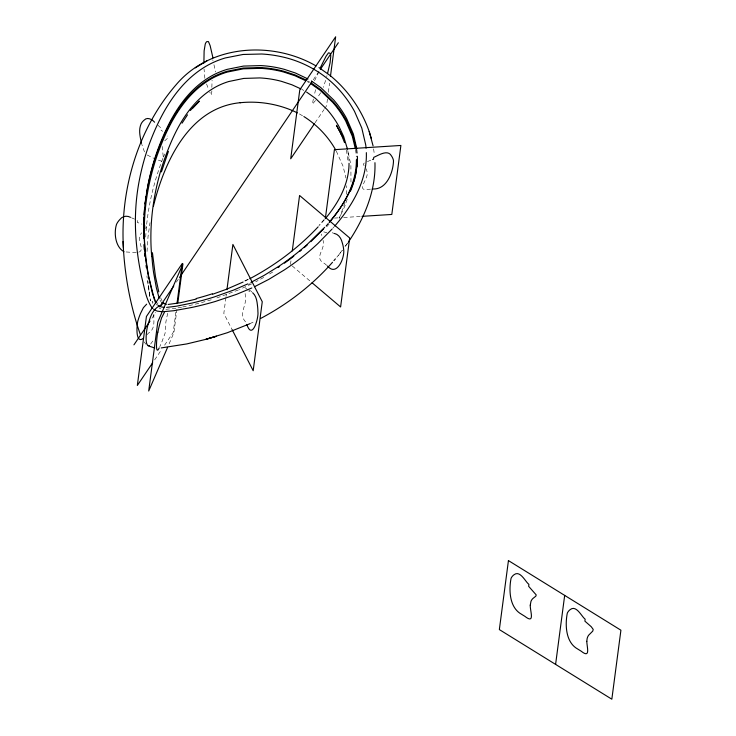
<?xml version="1.0" encoding="UTF-8"?>
<svg xmlns="http://www.w3.org/2000/svg" width="736" height="736" viewBox="0 0 736 736"><rect width="100%" height="100%" fill="white"/><g stroke="black" fill="none" stroke-linecap="round" stroke-linejoin="round"><path stroke-width="0.55" stroke-dasharray="3.68 2.76" d="M211.858 87.4L212.078 80.325M211.867 90.933L211.462 95.1L209.769 92.239M147.025 251.51L148.037 236.514L150.006 222.695M145.71 237.102C147.007 210.027 153.226 183.282 163.024 158.038M350.971 182.05L350.897 164.818L347.088 147.586M346.536 194.24L346.757 185.72M162.15 146.39L163.282 157.016M137.54 220.45L137.282 222.428L141.956 224.14M175.876 312.101L173.199 332.46L164.238 345.708M176.99 309.12L173.862 332.865L168.02 346.371M225.897 297.602L223.818 313.435L232.208 329.802M226.044 296.47L226.348 294.207M249.513 289.763L249.256 291.732L248.832 290.913M290.49 264.472L291.079 259.955M327.465 99.001L326.572 105.791L324.65 108.634M328.357 92.221L329.553 83.168M315.542 89.663L314.309 95.257M167.734 313.297L166.814 317.253A112.028 9.228 -68.1 0 0 165.858 322.304L165.131 333.095L162.058 341.449A59.8 4.922 -68.1 0 1 160.568 344.88L159.786 346.674M313.352 98.974L312.395 104.144L315.514 100.482M326.692 76.636L326.968 75.642M325.616 80.39L323.325 87.4M347.208 199.171L345.092 205.51L339.186 218.518M345 202.75L339.544 217.608M157.237 304.474L157.964 302.717M314.53 80.785L319.617 70.352M163.447 157.035L164.744 154.008M320.638 92.782L318.228 96.48A59.8 8.096 -58.2 0 1 317.336 97.814M151.947 318.237L155.802 312.533M176.373 282.136L178.296 279.294M313.278 79.81L320.132 69.589M154.634 359.904L161.672 349.49M315.045 122.82L324.015 109.572M150.632 344.071L152.757 341.026A59.8 8.096 -58.2 0 0 153.649 339.719M345.58 245.87L347.806 242.871M342.341 250.157L336.858 257.214M345.018 246.588L348.367 242.116M338.302 255.521L342.268 250.258M323.932 219.687L318.909 225.382M324.466 219.724L319.608 225.28M328.412 223.146L325.422 226.513M325.956 226.311L328.146 223.781M326.683 226.817L329.618 223.422M145.148 228.565L146.344 226.992L145.673 225.814M332.672 228.39L333.997 226.909M153.042 302.625L152.389 303.287L152.646 301.309L150.65 302.266M164.689 140.889L168.36 137.466L167.762 135.994M364.302 162.987L363.326 164.183L364.09 165.738M269.551 273.994L273.672 271.455M263.746 277.426L255.696 281.814M244.766 280.894L248.556 278.926M245.033 281.124L248.851 279.183M248.262 284.593L250.277 283.59M251.648 283.875L239.448 289.524M249.762 323.766L254.776 321.319M367.384 161.635L372.526 159.381M238.427 289.966L215.657 298.384M182.684 306.976L192.114 304.934A296.534 281.373 7.5 0 0 213.753 299M181.599 307.197L176.833 308.071M138.745 252.209C145.562 249.798 136.335 240.212 140.309 235.253A96.977 30.443 1.2 0 1 141.551 232.788M175.941 308.218L165.057 309.405M334.494 218.086L339.084 217.801M343.666 217.506L362.011 216.338M136.261 252.356L133.483 252.328A59.8 18.777 1.2 0 1 129.554 252.2L125.148 251.887M161.892 161.267L157.338 159.795M323.702 231.84L326.858 232.788M332.166 232.751L334.356 233.432M160.788 308.853L159.307 308.163M131.505 217.773L134.522 219.116M299.368 113.924L302.901 115.984M307.694 80.951L310.261 82.423M307.28 81.622L308.973 82.598M301.852 89.36L303.747 90.454M147.237 155.02L152.711 157.817A59.8 18.087 25 0 0 153.714 158.258M292.21 265.944L311.227 282.054M157.9 125.203L160.374 127.438L160.108 129.416L162.684 131.339M248.06 290.186L244.582 287.16L244.518 288.77M250.295 290.508L251.859 291.999M157.311 305.431L156.437 304.198M144.182 341.936L145.921 344.209M161.055 301.824L159.951 300.012M162.04 300.748L160.549 297.666M336.297 151.101L343.096 166.308L345.911 177.983M144.486 151.92L141.754 144.219M212.686 59.8L213.017 60.656M206.54 83.932L207.432 86.305A59.8 8.712 71.2 0 0 208.601 89.323M321.356 234.066L321.807 235.52M346.444 150.07L348.091 161.681M213.946 64.713L215.528 71.962M204.866 78.338L204.047 68.991M373.594 148.884L374.431 154.974M356.325 149.537L356.656 151.616A77.418 73.462 7.5 0 1 357.116 156.768M355.497 149.656L355.828 151.717A76.636 72.726 7.5 0 1 356.27 156.832M347.843 150.917L348.579 155.719A70.27 66.682 7.5 0 1 349.03 163.3M147.448 280.425L150.438 300.914L147.872 280.904M148.276 285.338L149.62 295.173M245.116 293.544L245.3 295.329A96.977 16.781 65.6 0 1 245.52 300.371C244.904 307.611 239.32 314.824 245.263 321.512A59.8 10.35 65.6 0 0 246.008 322.984M146.942 275.917L147.163 278.162M356.914 149.638A77.418 73.462 7.5 0 1 357.448 156.832M370.539 189.17A59.8 18.483 -4.8 0 1 369.408 189.235C354.439 192.124 368.856 178.931 367.126 172.298A96.977 29.974 -4.8 0 0 366.031 168.719M147.007 334.659A59.8 11.003 -48.2 0 0 148.552 333.086C155.324 328.9 153.732 321.476 153.796 314.842A112.028 20.617 -48.2 0 1 154.118 313.352M326.701 265.328A59.8 15.612 43.1 0 1 324.585 263.516C314.134 258.336 323.582 251.151 323.426 243.395A96.977 25.328 43.1 0 0 323.058 240.313"/><path stroke-width="1.1" d="M143.796 217.129L143.575 238.482M163.843 303.6L163.576 302.68L159.933 306.59M143.916 214.94L145.24 201.958M144.642 207.478L143.658 229.181L145.148 254.408A296.534 281.373 7.5 0 0 148.35 275.724L152.462 293.425L156.124 302.938M177.072 303.048L182.28 263.47L146.427 316.462L137.338 385.452L152.711 362.738M177.882 302.33L182.942 263.874L157.78 322.028L148.7 391.018L167.569 347.401M226.946 289.68L232.898 244.444L262.264 301.742L253.184 370.732L232.208 329.802M292.275 250.902L299.57 195.482L349.683 237.967L340.602 306.958L312.082 282.79M330.446 76.388L335.653 36.8L299.8 89.792L290.711 158.783L314.41 123.768M325.33 218.666L334.411 149.675L400.89 145.461L391.81 214.452L362.011 216.338M555.597 664.387L564.678 595.396M144.983 203.927L145.995 196.411M145.728 198.38L147.908 185.288A268.612 254.877 7.5 0 1 156.851 152.306C167.596 122.378 183.568 91.282 212.511 75.403A77.418 73.462 7.5 0 1 227.194 69.35L243.524 66.074L260.829 65.587A106.61 101.154 7.5 0 1 284.16 69.294L295.467 73.02L307.961 78.973M146.62 192.823L147.642 187.257A268.612 254.877 7.5 0 1 156.593 154.275C167.339 124.347 183.31 93.251 212.253 77.372A77.418 73.462 7.5 0 1 226.936 71.318L243.266 68.043L260.562 67.556A106.61 101.154 7.5 0 1 283.903 71.263L295.21 74.989L305.992 79.966M157.854 332.194C157.026 333.656 154.643 357.641 159.243 347.88M356.518 169.915C353.16 189.741 342.084 207.294 329.139 222.3M355.276 176.796L357.162 164.928A77.418 73.462 7.5 0 0 357.448 156.832M327.52 73.609L330.078 62.79L330.768 56A112.001 15.162 -58.2 0 0 329.986 53.213L328.523 52.808L326.002 56.332L320.39 67.62M353.97 181.654L355.01 177.772M153.428 206.163C164.248 162.04 189.005 107.576 240.313 102.69L240.092 102.736C258.548 100.814 277.408 103.85 294.345 111.421L297.353 112.921M161.432 171.884L168.424 151.414M352.682 185.49L353.648 182.611M149.482 319.976C151.119 314.511 153.796 309.12 158.994 306.148M350.465 191.185L352.36 186.447M348.367 242.116C364.053 218.758 375.866 191.286 374.955 162.684M182.04 123.197L187.505 114.825M164.33 312.478L161.515 317.998L159.51 324.953A112.001 9.228 -68.1 0 0 157.863 332.175M133.943 344.834L150.015 321.089M159.657 306.838L173.797 285.936M179.584 277.389L311.99 81.705M320.344 69.359L338.348 42.762M326.471 217.313C337.557 203.651 346.785 187.606 348.68 169.832A70.27 66.682 7.5 0 0 349.03 163.3M329.608 222.106C342.838 206.384 354.016 187.726 356.049 166.888A76.636 72.726 7.5 0 0 356.362 159.868M334.659 226.164C350.502 207.911 363.97 186.006 366.114 161.414A85.21 80.859 7.5 0 0 366.344 152.637M332.506 262.283C312.331 285.191 287.739 304.115 260.783 318.384M333.951 260.59L335.404 258.897M332.01 229.135L317.952 243.469A260.59 247.268 7.5 0 1 284.409 269.873L268.815 279.367L254.536 286.709M324.659 227.341L306.608 244.996A268.612 254.877 7.5 0 1 278.815 266.312L264.003 275.457L250.893 282.412M323.684 228.795L310.831 241.684M318.145 226.844C298.476 247.784 275.2 265.3 249.808 278.705M192.703 108.109L199.392 101.126L190.274 110.501M146.657 304.17L143.4 307.685L140.622 313.26A112.001 20.617 -48.2 0 0 138.175 319.985C136.657 323.408 135.111 344.761 143.189 338.404M149.38 345.616C144.155 347.125 146.565 329.866 147.393 327.005A112.001 15.162 -58.2 0 1 149.472 319.985M307.133 245.051L305.707 246.339A269.542 255.76 7.5 0 1 304.253 247.6M316.094 65.946C272.302 40.581 210.128 44.5 176.198 84.649C137.752 128.929 120.051 189.548 123.409 247.664M206.871 60.886L195.279 67.85M243.119 282.035L226.108 289.414L212.584 294.253M247.839 283.884L233.625 290.067L214.01 297.031A296.534 281.373 7.5 0 1 192.372 302.965L176.198 306.25L166.603 307.4M251.832 287.969L236.422 294.4L215.225 301.502A314.134 298.08 7.5 0 1 191.627 307.492L173.852 310.712L163.171 311.705M249.762 323.766L227.452 332.681L205.767 339.37L186.797 343.924L161.221 347.926M216.513 336.251L205.96 339.287L216.218 336.343M196.328 299.055L180.394 302.744L168.148 304.465M372.526 159.381L373.483 159.326L373.741 157.357C378.129 155.563 387.817 148.911 391.488 155.949A112.001 34.62 -4.8 0 1 393.493 160.678C393.272 171.874 387.007 189.4 373.327 188.986A59.8 18.483 -4.8 0 1 372.223 189.06M161.718 311.696L157.55 311.162A9.421 8.933 7.5 0 1 155.581 310.38L153.502 309.092M164.202 307.409L161.055 306.884L158.295 305.376M166.308 304.428L161.764 302.56M154.79 347.981L148.111 345.828M123.942 251.684C115.368 246.956 113.758 233.11 116.5 224.406A112.001 35.162 1.2 0 1 119.802 219.595C122.231 216.154 126.877 215.271 130.502 217.332M334.356 233.432C338.818 234.379 341.302 238.62 342.268 242.77A112.001 29.247 43.1 0 1 343.62 249.357C345.11 257.352 336.775 277.288 327.538 266.018M305.587 80.647L294.888 75.716L283.673 72.018A105.68 100.28 7.5 0 0 260.526 68.347L243.368 68.834L227.176 72.091A76.636 72.726 7.5 0 0 212.612 78.108C183.88 93.914 168.112 124.844 157.458 154.578A269.542 255.76 7.5 0 0 148.552 187.404C143.998 209.981 143.17 233.229 145.71 256.11A294.888 279.809 7.5 0 0 148.828 277.242L154.514 300.012M300.868 88.872L291.861 84.76L281.391 81.319A98.109 93.095 7.5 0 0 259.78 77.924L243.782 78.421L228.712 81.53A70.27 66.682 7.5 0 0 215.216 87.225C186.613 103.482 172.362 135.433 162.408 165.315C153.051 194.681 148.957 225.832 151.736 256.588M318.992 67.611L329.857 75.311M311.374 80.942L320.988 87.759L333.638 99.912A106.61 101.154 7.5 0 1 346.73 118.754L353.363 134.053L356.758 148.598M311.116 82.92L320.73 89.728L333.371 101.881A106.61 101.154 7.5 0 1 346.472 120.732L353.096 136.022L356.325 149.537M310.666 83.573L320.206 90.335L332.746 102.396A105.68 100.28 7.5 0 1 345.736 121.09L352.305 136.252L355.332 148.635M306.599 92.092L315.505 98.403L327.207 109.673A98.109 93.095 7.5 0 1 339.296 127.135L343.648 136.519L347.42 148.994M303.858 116.536C317.06 124.872 328.192 136.546 335.8 150.172M330.354 75.707C348.11 90.243 361.569 109.839 369.196 131.468L373.069 145.838M154.597 122.213C152.159 119.407 147.264 116.601 144.146 120.152A112.001 33.874 25 0 0 141.073 123.998C138.331 130.152 140.199 137.108 141.542 143.373M252.641 292.753C256.091 295.716 256.882 300.444 257.379 304.741A112.001 19.384 65.6 0 1 257.904 311.917C258.824 317.372 252.439 340.575 246.992 324.889A59.8 10.35 65.6 0 1 246.744 324.42M343.215 137.807L336.435 125.267L341.384 134.495M155.029 301.318L155.517 302.441M340.823 133.216L344.54 142.646M140.374 334.659C129.886 304.75 124.283 273.139 123.041 241.491M159.151 298.135L156.363 287.868L153.585 272.605A290.389 270.682 -14.9 0 1 151.892 256.57M371.376 138.57L369.196 131.468M158.774 291.888L155.406 276.184L152.444 252.696M212.943 57.831L210.119 45.577L208.435 41.575L206.798 41.639A112.001 16.321 71.2 0 0 205.234 44.16L204.12 50.885L203.89 63.029M144.606 253.506L144.891 256.376M144.256 249.605L143.888 244.628M212.41 293.765A290.389 280.26 29.2 0 1 196.172 298.531M301.309 250.111A269.542 255.76 7.5 0 1 299.828 251.353M293.774 256.202A269.542 255.76 7.5 0 1 284.436 263.157M279.652 266.469A269.542 255.76 7.5 0 1 278.042 267.545M146.363 267.619A296.534 281.373 7.5 0 1 146.05 265.484M357.19 158.801A77.418 73.462 7.5 0 1 356.896 166.906M152.472 308.237A9.421 8.933 7.5 0 1 151.947 307.694C145.627 298.549 144.33 286.957 141.487 276.46A314.134 298.08 7.5 0 1 137.531 253.414C134.283 229.08 134.614 204.222 139.362 180.099A260.59 247.268 7.5 0 1 150.816 140.024C162.49 110.115 180.099 79.948 209.346 64.391A85.21 80.859 7.5 0 1 225.308 57.951L243.009 54.473L261.722 54.004A116.012 110.078 7.5 0 1 280.692 56.543C305.688 61.695 328.762 75.698 344.365 95.956A116.012 110.078 7.5 0 1 354.559 111.467L361.772 127.99L365.718 144.854A85.21 80.859 7.5 0 1 366.086 148.194M586.804 641.341C586.942 647.376 590.806 658.932 581.072 651.112A59.8 17.048 34.1 0 1 577.76 649.06C565.671 642.491 564.963 624.947 567.309 613.116A112.001 31.933 34.1 0 1 570.198 609.601C576.371 604.541 581.799 616.897 585.148 619.169L584.89 621.138L591.22 626.695L593.225 629.418L592.728 631.138L588.607 635.251A112.028 31.942 34.1 0 0 587.116 638.719L586.804 641.341M530.26 605.167C529.984 610.935 535.403 624.662 524.832 616.299A59.8 17.048 34.1 0 1 521.52 614.247C509.432 607.688 508.723 590.134 511.069 578.303A112.001 31.933 34.1 0 1 513.958 574.798C520.131 569.738 525.559 582.093 528.908 584.356L528.65 586.325L536.213 594.918L535.817 596.169L532.772 598.607A96.977 27.646 34.1 0 0 530.95 601.459L530.26 605.167M508.438 560.593L499.348 629.584L611.837 699.2L620.917 630.209L508.438 560.593"/></g></svg>
